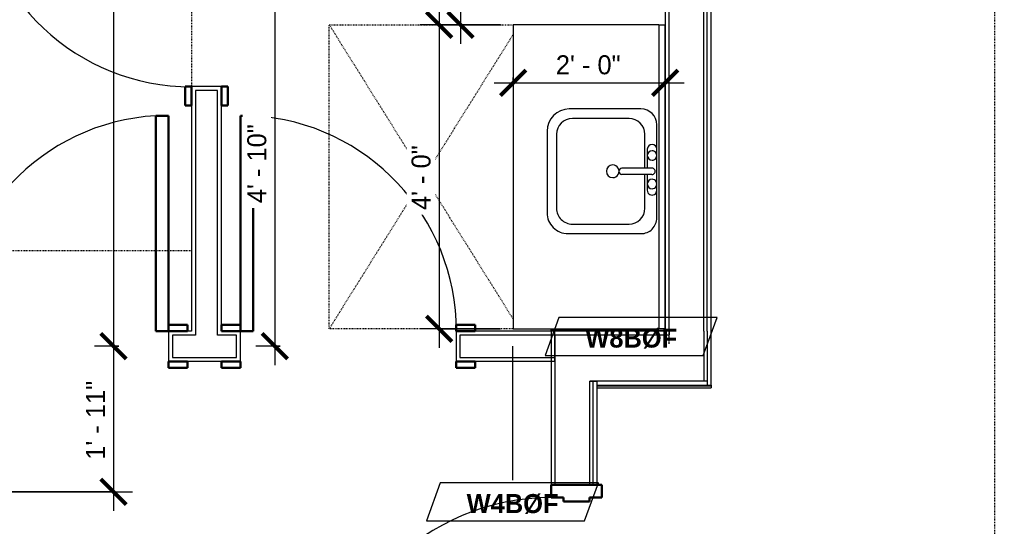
# Model space of a CAD drawing. Header units: inches. Extents: x -4010 to -1814, y 9846 to 12241.
# Drawn here: x -3589.2 to -3435.3, y 10387.7 to 10467.8 of the extents above; entities that cross this region are included whole.
import ezdxf

# ---------------------------------------------------------------- set-up
doc = ezdxf.new("R2010")
doc.units = ezdxf.units.IN
doc.header["$MEASUREMENT"] = 0
for name, pattern in [('Dash', [0.25, 0.125, -0.125]), ('Dash 3_32_', [0.1875, 0.09375, -0.09375]), ('Dash_2_', [0.25, 0.125, -0.125])]:
    doc.linetypes.add(name, pattern=pattern)
for name, color, linetype, lineweight in [('0-1', 7, 'Continuous', 5), ('0-3', 8, 'Continuous', 9), ('A-ANNO-DIMS', 211, 'Continuous', 9), ('A-ANNO-DIMS-32', 211, 'Continuous', 9), ('A-DETL-1', 90, 'Dash 3_32_', 18), ('A-DOOR-1', 7, 'Continuous', 9), ('A-DOOR-2', 10, 'Continuous', 30), ('A-DOOR-3', 31, 'Continuous', 9), ('A-DOOR-4', 31, 'Continuous', 30), ('A-DOOR-FRAM-2', 10, 'Continuous', 30), ('A-DOOR-FRAM-3', 31, 'Continuous', 30), ('A-GENM', 5, 'Continuous', 9), ('A-GENM-HDLN', 13, 'Dash', 9), ('A-WALL', 113, 'Continuous', 18), ('A-WALL-2', 250, 'Continuous', 18), ('A-WALL-3', 113, 'Continuous', 9), ('A-WALL-IDEN', 211, 'Continuous', 9), ('G-ANNO-SYMB-4', 111, 'Dash_2_', 9), ('I-FURN', 30, 'Continuous', 9), ('I-FURN-HDLN', 30, 'Dash', 9), ('I-WALL-3', 7, 'Continuous', 9), ('P-SANR-FIXT', 6, 'Continuous', 9), ('Q-CASE', 31, 'Continuous', 9)]:
    doc.layers.add(name, color=color, linetype=linetype, lineweight=lineweight)
doc.styles.add('Century Gothic', font='ufonts.com_century-gothic.ttf', dxfattribs={"height": 3})
doc.styles.add('Century Gothic_B_1', font='GOTHICB.TTF', dxfattribs={"height": 3})
doc.dimstyles.new('OD_1__HACK_2', dxfattribs={"dimscale": 12, "dimtxt": 3.132505, "dimasz": 0.333333, "dimexe": 0.25, "dimexo": 0.166667, "dimgap": 0.041667, "dimtad": 1, "dimdec": 4, "dimrnd": 0.0625, "dimzin": 3, "dimdsep": 46, "dimlunit": 4, "dimtxsty": 'Century Gothic', "dimblk1": 'OBLIQUE', "dimblk2": 'OBLIQUE', "dimsah": 1, "dimcen": 0.09, "dimdle": 0.25, "dimazin": 0, "dimtfac": 1, "dimtdec": 4, "dimtix": 1, "dimtmove": 0, "dimatfit": 3, "dimfxl": 1, "dimtvp": 1, "dimtfill": 1, "dimfrac": 2, "dimtolj": 1, "dimtzin": 0, "dimarcsym": 2})
doc.dimstyles.new('OD_1__HACK_2_1', dxfattribs={"dimscale": 12, "dimtxt": 3.132505, "dimasz": 0.333333, "dimexe": 0.25, "dimexo": 0.166667, "dimgap": 0.041667, "dimtad": 1, "dimdec": 4, "dimrnd": 0.0625, "dimzin": 3, "dimdsep": 46, "dimlunit": 4, "dimtxsty": 'Century Gothic', "dimblk1": 'OBLIQUE', "dimblk2": 'OBLIQUE', "dimsah": 1, "dimcen": 0.09, "dimdle": 0.25, "dimazin": 0, "dimtfac": 1, "dimtdec": 4, "dimtix": 1, "dimtmove": 0, "dimatfit": 3, "dimfxl": 1, "dimtvp": 1, "dimtfill": 1, "dimfrac": 2, "dimtolj": 1, "dimtzin": 0, "dimarcsym": 2})

# ---------------------------------------------------------------- blocks, each defined once
blk = doc.blocks.new('Basic Wall _ INT - W8BØF - _5_8 GYP - 2X8 WOOD_BATT_ - 5_8 GYP_ - ___-2320049-UNIT PLANS - 2ND _ 3RD FLOOR')
at = {"layer": 'I-WALL-3'}
for p, q in [((-3505.3, 10418.69), (-3505.3, 10418.94)), ((-3487.3, 10418.69), (-3505.3, 10418.69)), ((-3505.3, 10418.61), (-3505.3, 10418.69)), ((-3505.3, 10418.56), (-3505.3, 10418.61))]:
    blk.add_line(p, q, dxfattribs=at)
blk = doc.blocks.new('Basic Wall _ INT - W8BØF - _5_8 GYP - 2X8 WOOD_BATT_ - 5_8 GYP_ - ___-2320048-UNIT PLANS - 2ND _ 3RD FLOOR')
at = {"layer": 'I-WALL-3'}
for p, q in [((-3480.05, 10410.06), (-3480.05, 10410.02)), ((-3480.05, 10410.02), (-3480.05, 10409.94)), ((-3498.05, 10409.94), (-3480.05, 10409.94)), ((-3498.05, 10409.65), (-3480.05, 10409.65)), ((-3480.05, 10409.94), (-3480.05, 10409.65))]:
    blk.add_line(p, q, dxfattribs=at)
blk = doc.blocks.new('HOLLOW METAL - UNIT DOOR-2191977-UNIT PLANS - 2ND _ 3RD FLOOR')
at = {"layer": 'A-DOOR-1'}
blk.add_arc((18, -3.875), 36, 180, 270, dxfattribs=at)
at = {"layer": 'A-DOOR-2'}
for p, q in [((16.25, -3.875), (18, -3.875)), ((16.25, -39.875), (16.25, -3.875)), ((18, -3.875), (18, -39.875)), ((18, -39.875), (16.25, -39.875))]:
    blk.add_line(p, q, dxfattribs=at)
at = {"layer": 'A-DOOR-FRAM-2'}
for p, q in [((-20, 4.125), (-18, 4.125)), ((-20, -3.875), (-20, 4.125)), ((-18, 4.125), (-18, 2.1875)), ((18, 4.125), (20, 4.125)), ((18, 2.1875), (18, 4.125)), ((20, 4.125), (20, -3.875)), ((-18, 2.1875), (-17.375, 2.1875)), ((-17.375, 2.1875), (-17.375, -1.9375)), ((17.375, 2.1875), (18, 2.1875)), ((17.375, -1.9375), (17.375, 2.1875)), ((-18, -1.9375), (-18, -3.875)), ((-17.375, -1.9375), (-18, -1.9375)), ((18, -1.9375), (17.375, -1.9375)), ((18, -3.875), (18, -1.9375)), ((-18, -3.875), (-20, -3.875)), ((20, -3.875), (18, -3.875))]:
    blk.add_line(p, q, dxfattribs=at)
blk = doc.blocks.new('CTR - 1st Phase - Common Walls_rvt-1-UNIT PLANS - 2ND _ 3RD FLOOR')
at = {"layer": 'A-WALL-2'}
for p, q in [((-3481.17, 10418.56), (-3481.17, 10644.28)), ((-3480.67, 10418.56), (-3480.67, 10644.28)), ((-3486.67, 10418.56), (-3486.67, 10546.38)), ((-3504.67, 10410.69), (-3504.67, 10417.94)), ((-3486.67, 10417.94), (-3504.67, 10417.94)), ((-3486.67, 10418.56), (-3486.67, 10417.94)), ((-3481.17, 10418.56), (-3481.17, 10417.94)), ((-3481.17, 10417.94), (-3481.17, 10410.69)), ((-3480.67, 10418.56), (-3480.67, 10410.69)), ((-3504.67, 10410.06), (-3504.67, 10410.69)), ((-3504.67, 10394.31), (-3504.67, 10410.06)), ((-3499.17, 10410.69), (-3498.67, 10410.69)), ((-3499.17, 10410.06), (-3499.17, 10410.69)), ((-3498.67, 10410.69), (-3499.17, 10410.69)), ((-3499.17, 10394.31), (-3499.17, 10410.06)), ((-3498.67, 10410.69), (-3498.05, 10410.69)), ((-3498.67, 10410.06), (-3498.67, 10410.69)), ((-3498.05, 10410.69), (-3498.67, 10410.69)), ((-3498.67, 10394.31), (-3498.67, 10410.06)), ((-3498.05, 10410.06), (-3498.05, 10410.69)), ((-3481.17, 10410.69), (-3498.05, 10410.69)), ((-3480.67, 10410.69), (-3481.17, 10410.69)), ((-3480.67, 10410.69), (-3481.17, 10410.69)), ((-3480.67, 10410.69), (-3480.67, 10410.06))]:
    blk.add_line(p, q, dxfattribs=at)
at = {"layer": 'I-WALL-3'}
for p, q in [((-3480.05, 10418.56), (-3480.05, 10644.28)), ((-3487.3, 10505.23), (-3487.3, 10418.56)), ((-3487.3, 10418.56), (-3505.3, 10418.56)), ((-3505.3, 10418.56), (-3505.3, 10417.94)), ((-3505.3, 10417.94), (-3505.3, 10410.06)), ((-3480.05, 10410.06), (-3480.05, 10418.56)), ((-3505.3, 10410.06), (-3505.3, 10394.31)), ((-3498.05, 10394.31), (-3498.05, 10410.06)), ((-3498.05, 10410.06), (-3480.67, 10410.06)), ((-3480.67, 10410.06), (-3480.05, 10410.06))]:
    blk.add_line(p, q, dxfattribs=at)
at = {"layer": '0-3'}
for name in ['Basic Wall _ INT - W8BØF - _5_8 GYP - 2X8 WOOD_BATT_ - 5_8 GYP_ - ___-2320049-UNIT PLANS - 2ND _ 3RD FLOOR', 'Basic Wall _ INT - W8BØF - _5_8 GYP - 2X8 WOOD_BATT_ - 5_8 GYP_ - ___-2320048-UNIT PLANS - 2ND _ 3RD FLOOR']:
    blk.add_blockref(name, (0, 0), dxfattribs=at)
at = {"layer": '0-3', "rotation": 270.0000000000063}
blk.add_blockref('HOLLOW METAL - UNIT DOOR-2191977-UNIT PLANS - 2ND _ 3RD FLOOR', (-3501.42, 10374.31), dxfattribs=at)
blk = doc.blocks.new('SWING - SINGLE - FLUSH - 2-10 x 6-8 - PRIVACY-3199407-UNIT PLANS - 2ND _ 3RD FLOOR')
at = {"layer": 'A-DOOR-3'}
blk.add_arc((17, 2.37), 34.07, 93.3657, 180, dxfattribs=at)
at = {"layer": 'A-DOOR-4'}
for p, q in [((15, 2.37), (15, 36.38)), ((17, 36.38), (15, 36.38)), ((17, 2.37), (17, 36.38)), ((17, 2.37), (15, 2.37))]:
    blk.add_line(p, q, dxfattribs=at)
at = {"layer": 'A-DOOR-FRAM-3'}
for p, q in [((-17, 3.37), (-20, 3.37)), ((-20, 3.37), (-20, 2.37)), ((-17, 2.37), (-17, 3.37)), ((20, 3.37), (17, 3.37)), ((17, 3.37), (17, 2.37)), ((20, 2.37), (20, 3.37)), ((-20, 2.37), (-17, 2.37)), ((17, 2.37), (20, 2.37)), ((-17, -2.38), (-20, -2.38)), ((-20, -2.38), (-20, -3.38)), ((-17, -3.38), (-17, -2.38)), ((20, -2.38), (17, -2.38)), ((17, -2.38), (17, -3.38)), ((20, -3.38), (20, -2.38)), ((-20, -3.38), (-17, -3.38)), ((17, -3.38), (20, -3.38))]:
    blk.add_line(p, q, dxfattribs=at)
blk = doc.blocks.new('Bed-Standard - Queen 60_ x 79_-V77-UNIT PLANS - 2ND _ 3RD FLOOR')
at = {"layer": 'I-FURN'}
for p, q in [((-19.31, 41.3), (40.69, 41.3)), ((-19.31, -37.2), (-19.31, 41.3)), ((40.69, 41.3), (40.69, -37.2)), ((40.69, -23.7), (-19.31, -17.13)), ((-16.31, -23.7), (37.69, -23.7)), ((-16.31, -35.7), (-16.31, -23.7)), ((37.69, -35.7), (37.69, -23.7)), ((-16.31, -35.7), (37.69, -35.7))]:
    blk.add_line(p, q, dxfattribs=at)
at = {"layer": 'I-FURN-HDLN'}
for p, q in [((-55.31, 77.3), (-7.94, 77.3)), ((-5.44, 77.3), (55.06, 77.3)), ((57.56, 77.3), (58.94, 77.3)), ((58.69, 77.3), (58.69, -37.2)), ((63.69, 77.3), (64.69, 77.3)), ((64.69, 77.3), (64.69, 75.61)), ((64.69, 68.86), (64.69, -13.2)), ((-55.31, 17.36), (-55.31, 51.36))]:
    blk.add_line(p, q, dxfattribs=at)
blk = doc.blocks.new('M_Sink Vanity-Square - 500 x 440mm-1352614-UNIT PLANS - 2ND _ 3RD FLOOR')
at = {"layer": 'P-SANR-FIXT'}
for p, q in [((7.96, 7.09), (-6.72, 7.09)), ((3.62, 7.09), (-2.88, 7.09)), ((0.12, 6.33), (0.12, 1.59)), ((1.12, 6.33), (1.12, 1.59)), ((0.12, 5.22), (-5.22, 5.22)), ((-2.88, 5.59), (0.12, 5.59)), ((1.12, 5.59), (3.62, 5.59)), ((6.46, 5.22), (1.12, 5.22)), ((-9.22, 4.59), (-9.22, -6.73)), ((10.46, -6.91), (10.46, 4.59)), ((-7.72, 2.72), (-7.72, -6.23)), ((8.96, -6.23), (8.96, 2.72)), ((-5.22, -8.73), (6.46, -8.73)), ((-5.72, -10.23), (7.14, -10.23))]:
    blk.add_line(p, q, dxfattribs=at)
for centre, radius, start, end in [((-6.72, 4.59), 2.5, 90, 180), ((-2.88, 6.34), 0.75, 90, 270), ((-1.88, 6.34), 0.75, 360, 180), ((-1.88, 6.34), 0.75, 180, 0), ((0.62, 6.33), 0.5, 360, 180), ((2.62, 6.34), 0.75, 360, 180), ((2.62, 6.34), 0.75, 180, 360), ((3.62, 6.34), 0.75, 270, 90), ((7.96, 4.59), 2.5, 360, 90), ((-5.22, 2.72), 2.5, 90, 180), ((6.46, 2.72), 2.5, 0, 90), ((0.62, 1.59), 0.5, 180, 0), ((0.62, 0.13), 1, 360, 180), ((0.62, 0.13), 1, 180, 0), ((-5.72, -6.73), 3.5, 180, 270), ((-5.22, -6.23), 2.5, 180, 270), ((6.46, -6.23), 2.5, 270, 0), ((7.14, -6.91), 3.32, 270, 0)]:
    blk.add_arc(centre, radius, start, end, dxfattribs=at)
blk = doc.blocks.new('Bath Vanity - Bath Vanity 48_-2551079-UNIT PLANS - 2ND _ 3RD FLOOR')
at = {"layer": 'Q-CASE'}
for p, q in [((-23.26, -1), (-23.26, -24)), ((24.74, -24), (24.74, -1)), ((-23.26, -24), (24.74, -24))]:
    blk.add_line(p, q, dxfattribs=at)
blk = doc.blocks.new('ADA Clearances - 30_x48_-V41-UNIT PLANS - 2ND _ 3RD FLOOR')
at = {"layer": 'A-GENM-HDLN'}
for p, q in [((15, 24), (-14, -22.41)), ((-14, 24), (-8, 24)), ((-5, 24), (15, 24)), ((15, 24), (15, -24)), ((-14, 22.41), (15, -24)), ((15, -24), (-14, -24))]:
    blk.add_line(p, q, dxfattribs=at)
blk = doc.blocks.new('BATHROOM MIRROR - BATHROOM MIRROR 48_-3124766-UNIT PLANS - 2ND _ 3RD FLOOR')
at = {"layer": 'Q-CASE'}
for p, q in [((24.74, 24), (-23.26, 24)), ((-23.26, 23), (-23.26, 24)), ((24.74, 24), (24.74, 23)), ((-23.26, 23), (24.74, 23))]:
    blk.add_line(p, q, dxfattribs=at)
blk = doc.blocks.new('SWING - SINGLE - FLUSH - 2-10 x 6-8 - PRIVACY-3199405-UNIT PLANS - 2ND _ 3RD FLOOR')
at = {"layer": 'A-DOOR-3'}
blk.add_arc((17, -2.37), 34.07, 180, 266.6343, dxfattribs=at)
at = {"layer": 'A-DOOR-4'}
for p, q in [((15, -2.37), (15, -36.38)), ((17, -2.37), (15, -2.37)), ((17, -2.37), (17, -36.38)), ((17, -36.38), (15, -36.38))]:
    blk.add_line(p, q, dxfattribs=at)
at = {"layer": 'A-DOOR-FRAM-3'}
for p, q in [((-20, 2.38), (-20, 3.38)), ((-20, 3.38), (-17, 3.38)), ((-17, 3.38), (-17, 2.38)), ((17, 2.38), (17, 3.38)), ((17, 3.38), (20, 3.38)), ((20, 3.38), (20, 2.38)), ((-17, 2.38), (-20, 2.38)), ((20, 2.38), (17, 2.38)), ((-20, -2.37), (-17, -2.37)), ((-20, -3.37), (-20, -2.37)), ((-17, -2.37), (-17, -3.37)), ((17, -2.37), (20, -2.37)), ((17, -3.37), (17, -2.37)), ((20, -2.37), (20, -3.37)), ((-17, -3.37), (-20, -3.37)), ((20, -3.37), (17, -3.37))]:
    blk.add_line(p, q, dxfattribs=at)
blk = doc.blocks.new('DIMBLOCK147-UNIT PLANS - 2ND _ 3RD FLOOR')
at = {"layer": 'A-ANNO-DIMS-32'}
for p, q in [((-3574.35, 10553.19), (-3574.35, 10416.19)), ((-3573.53, 10550.19), (-3577.35, 10550.19)), ((-3574.35, 10550.19), (-3573.53, 10550.19)), ((-3573.53, 10416.19), (-3577.35, 10416.19)), ((-3574.35, 10416.19), (-3573.53, 10416.19))]:
    blk.add_line(p, q, dxfattribs=at)
at = {"layer": 'A-ANNO-DIMS-32', "lineweight": 50}
for p, q in [((-3574.35, 10550.19), (-3576.35, 10552.19)), ((-3574.35, 10550.19), (-3572.35, 10548.19)), ((-3574.35, 10416.19), (-3576.35, 10418.19)), ((-3574.35, 10416.19), (-3572.35, 10414.19))]:
    blk.add_line(p, q, dxfattribs=at)
at = {"layer": 'A-ANNO-DIMS-32', "color": 0, "insert": (-3578.7, 10476.78), "char_height": 3, "width": 15.394, "attachment_point": 1, "rotation": 90, "line_spacing_factor": 0.984502, "style": 'Century Gothic', "bg_fill": 3, "box_fill_scale": 1.25, "bg_fill_color": 256, "bg_fill_true_color": 13158600, "bg_fill_transparency": 0}
blk.add_mtext('11\' - 2"', dxfattribs=at)
blk = doc.blocks.new('_Oblique')
at = {"color": 0, "linetype": 'ByBlock', "lineweight": -2}
blk.add_line((-0.5, -0.5), (0.5, 0.5), dxfattribs=at)
blk = doc.blocks.new('DIMBLOCK148-UNIT PLANS - 2ND _ 3RD FLOOR')
at = {"layer": 'A-ANNO-DIMS-32', "lineweight": 50}
for p, q in [((-3574.35, 10416.19), (-3576.35, 10418.19)), ((-3574.35, 10416.19), (-3572.35, 10414.19)), ((-3574.35, 10393.19), (-3576.35, 10395.19)), ((-3574.35, 10393.19), (-3572.35, 10391.19))]:
    blk.add_line(p, q, dxfattribs=at)
at = {"layer": 'A-ANNO-DIMS-32'}
for p, q in [((-3573.53, 10416.19), (-3577.35, 10416.19)), ((-3574.35, 10416.19), (-3574.35, 10390.19)), ((-3574.35, 10416.19), (-3573.53, 10416.19)), ((-3603.67, 10393.19), (-3571.35, 10393.19)), ((-3574.35, 10393.19), (-3603.67, 10393.19))]:
    blk.add_line(p, q, dxfattribs=at)
at = {"layer": 'A-ANNO-DIMS-32', "color": 0, "insert": (-3578.7, 10398.28), "char_height": 3, "width": 15.394, "attachment_point": 1, "rotation": 90, "line_spacing_factor": 0.984502, "style": 'Century Gothic', "bg_fill": 3, "box_fill_scale": 1.25, "bg_fill_color": 256, "bg_fill_true_color": 13158600, "bg_fill_transparency": 0}
blk.add_mtext('1\' - 11"', dxfattribs=at)
blk = doc.blocks.new('DIMBLOCK149-UNIT PLANS - 2ND _ 3RD FLOOR')
at = {"layer": 'A-ANNO-DIMS-32', "lineweight": 50}
for p, q in [((-3548.89, 10474.19), (-3550.89, 10476.19)), ((-3548.89, 10474.19), (-3546.89, 10472.19)), ((-3548.89, 10416.19), (-3550.89, 10418.19)), ((-3548.89, 10416.19), (-3546.89, 10414.19))]:
    blk.add_line(p, q, dxfattribs=at)
at = {"layer": 'A-ANNO-DIMS-32'}
for p, q in [((-3548.89, 10477.19), (-3548.89, 10413.19)), ((-3554.3, 10474.19), (-3545.89, 10474.19)), ((-3548.89, 10474.19), (-3554.3, 10474.19)), ((-3548.06, 10416.19), (-3551.89, 10416.19)), ((-3548.89, 10416.19), (-3548.06, 10416.19))]:
    blk.add_line(p, q, dxfattribs=at)
at = {"layer": 'A-ANNO-DIMS-32', "color": 0, "insert": (-3553.24, 10438.78), "char_height": 3, "width": 15.394, "attachment_point": 1, "rotation": 90, "line_spacing_factor": 0.984502, "style": 'Century Gothic', "bg_fill": 3, "box_fill_scale": 1.25, "bg_fill_color": 256, "bg_fill_true_color": 13158600, "bg_fill_transparency": 0}
blk.add_mtext('4\' - 10"', dxfattribs=at)
blk = doc.blocks.new('DIMBLOCK208-UNIT PLANS - 2ND _ 3RD FLOOR')
at = {"layer": 'A-ANNO-DIMS-32', "lineweight": 50}
for p, q in [((-3522.98, 10466.94), (-3524.98, 10468.94)), ((-3522.98, 10466.94), (-3520.98, 10464.94)), ((-3522.98, 10418.94), (-3524.98, 10420.94)), ((-3522.98, 10418.94), (-3520.98, 10416.94))]:
    blk.add_line(p, q, dxfattribs=at)
at = {"layer": 'A-ANNO-DIMS-32'}
for p, q in [((-3522.98, 10469.94), (-3522.98, 10415.94)), ((-3513.3, 10466.94), (-3525.98, 10466.94)), ((-3522.98, 10466.94), (-3513.3, 10466.94)), ((-3513.3, 10418.94), (-3525.98, 10418.94)), ((-3522.98, 10418.94), (-3513.3, 10418.94))]:
    blk.add_line(p, q, dxfattribs=at)
at = {"layer": 'A-ANNO-DIMS-32', "color": 0, "insert": (-3527.32, 10437.69), "char_height": 3, "width": 12.5897, "attachment_point": 1, "rotation": 90, "line_spacing_factor": 0.984502, "style": 'Century Gothic', "bg_fill": 3, "box_fill_scale": 1.25, "bg_fill_color": 256, "bg_fill_true_color": 13158600, "bg_fill_transparency": 0}
blk.add_mtext('4\' - 0"', dxfattribs=at)
blk = doc.blocks.new('DIMBLOCK209-UNIT PLANS - 2ND _ 3RD FLOOR')
at = {"layer": 'A-ANNO-DIMS-32', "lineweight": 50}
for p, q in [((-3511.3, 10457.76), (-3509.3, 10459.76)), ((-3487.3, 10457.76), (-3485.3, 10459.76)), ((-3511.3, 10457.76), (-3513.3, 10455.76)), ((-3487.3, 10457.76), (-3489.3, 10455.76))]:
    blk.add_line(p, q, dxfattribs=at)
at = {"layer": 'A-ANNO-DIMS-32'}
for p, q in [((-3514.3, 10457.76), (-3484.3, 10457.76)), ((-3511.3, 10458.59), (-3511.3, 10454.76)), ((-3511.3, 10457.76), (-3511.3, 10458.59)), ((-3487.3, 10458.59), (-3487.3, 10454.76)), ((-3487.3, 10457.76), (-3487.3, 10458.59))]:
    blk.add_line(p, q, dxfattribs=at)
at = {"layer": 'A-ANNO-DIMS-32', "color": 0, "insert": (-3504.54, 10462.11), "char_height": 3, "width": 12.5897, "attachment_point": 1, "line_spacing_factor": 0.984502, "style": 'Century Gothic', "bg_fill": 3, "box_fill_scale": 1.25, "bg_fill_color": 256, "bg_fill_true_color": 13158600, "bg_fill_transparency": 0}
blk.add_mtext('2\' - 0"', dxfattribs=at)
blk = doc.blocks.new('DIMBLOCK372-UNIT PLANS - 2ND _ 3RD FLOOR')
at = {"layer": 'A-ANNO-DIMS-32', "lineweight": 50}
for p, q in [((-3519.61, 10500.48), (-3521.61, 10502.48)), ((-3519.61, 10500.48), (-3517.61, 10498.48)), ((-3519.61, 10466.94), (-3521.61, 10468.94)), ((-3519.61, 10466.94), (-3517.61, 10464.94))]:
    blk.add_line(p, q, dxfattribs=at)
at = {"layer": 'A-ANNO-DIMS-32'}
for p, q in [((-3519.61, 10503.48), (-3519.61, 10463.94)), ((-3518.78, 10500.48), (-3522.61, 10500.48)), ((-3519.61, 10500.48), (-3518.78, 10500.48)), ((-3513.3, 10466.94), (-3522.61, 10466.94)), ((-3519.61, 10466.94), (-3513.3, 10466.94))]:
    blk.add_line(p, q, dxfattribs=at)
at = {"layer": 'A-ANNO-DIMS-32', "color": 0, "insert": (-3523.96, 10476.2), "char_height": 3, "width": 18.0194, "attachment_point": 1, "rotation": 90, "line_spacing_factor": 0.984502, "style": 'Century Gothic', "bg_fill": 3, "box_fill_scale": 1.25, "bg_fill_color": 256, "bg_fill_true_color": 13158600, "bg_fill_transparency": 0}
blk.add_mtext('33" MIN', dxfattribs=at)
blk = doc.blocks.new('Wall Tag - Arch Wall-3956453-UNIT PLANS - 2ND _ 3RD FLOOR')
at = {"layer": 'A-WALL-IDEN'}
for p, q in [((-0.3561, 0.0937), (-0.4244, -0.0937)), ((0.4244, 0.0937), (-0.3561, 0.0937)), ((0.3561, -0.0937), (0.4244, 0.0937)), ((-0.4244, -0.0937), (0.3561, -0.0937))]:
    blk.add_line(p, q, dxfattribs=at)

msp = doc.modelspace()

# ---------------------------------------------------------------- linework, layer by layer
at = {"layer": 'A-DETL-1'}
msp.add_line((-3486.67374, 10416.55119), (-3486.67374, 10544.22384), dxfattribs=at)
at = {"layer": 'A-WALL'}
for p, q in [((-3561.42374, 10456.5644), (-3561.42374, 10417.9394)), ((-3557.92374, 10456.5644), (-3561.42374, 10456.5644)), ((-3557.92374, 10417.9394), (-3557.92374, 10456.5644)), ((-3565.04874, 10417.9394), (-3565.04874, 10414.4394)), ((-3561.42374, 10417.9394), (-3565.04874, 10417.9394)), ((-3554.92374, 10417.9394), (-3557.92374, 10417.9394)), ((-3554.92374, 10414.4394), (-3554.92374, 10417.9394)), ((-3519.67374, 10417.9394), (-3519.67374, 10414.4394)), ((-3504.67833, 10417.9394), (-3519.67374, 10417.9394)), ((-3565.04874, 10414.4394), (-3554.92374, 10414.4394)), ((-3519.67374, 10414.4394), (-3504.67833, 10414.4394))]:
    msp.add_line(p, q, dxfattribs=at)
at = {"layer": 'A-WALL-3'}
for p, q in [((-3557.29874, 10457.1894), (-3562.04874, 10457.1894)), ((-3562.04874, 10457.1894), (-3562.04874, 10418.5644)), ((-3557.29874, 10418.5644), (-3557.29874, 10457.1894)), ((-3562.04874, 10418.5644), (-3565.67374, 10418.5644)), ((-3565.67374, 10418.5644), (-3565.67374, 10413.8144)), ((-3554.29874, 10418.5644), (-3557.29874, 10418.5644)), ((-3554.29874, 10413.8144), (-3554.29874, 10418.5644)), ((-3504.67833, 10418.5644), (-3520.29874, 10418.5644)), ((-3520.29874, 10418.5644), (-3520.29874, 10413.8144)), ((-3504.67833, 10413.8144), (-3504.67833, 10418.5644)), ((-3565.67374, 10413.8144), (-3554.29874, 10413.8144)), ((-3520.29874, 10413.8144), (-3504.67833, 10413.8144))]:
    msp.add_line(p, q, dxfattribs=at)
at = {"layer": 'G-ANNO-SYMB-4'}
msp.add_line((-3435.32374, 10553.1894), (-3435.32374, 10344.5894), dxfattribs=at)

# ---------------------------------------------------------------- block references
at = {"layer": '0-1'}
msp.add_blockref('CTR - 1st Phase - Common Walls_rvt-1-UNIT PLANS - 2ND _ 3RD FLOOR', (0, 0), dxfattribs=at)
at = {"layer": 'A-DOOR-3'}
for name, p, rotation in [('SWING - SINGLE - FLUSH - 2-10 x 6-8 - PRIVACY-3199407-UNIT PLANS - 2ND _ 3RD FLOOR', (-3559.67374, 10474.1894), 90.00000000000112), ('SWING - SINGLE - FLUSH - 2-10 x 6-8 - PRIVACY-3199405-UNIT PLANS - 2ND _ 3RD FLOOR', (-3537.29874, 10416.1894), 180)]:
    msp.add_blockref(name, p, dxfattribs=dict(at, rotation=rotation))
msp.add_blockref('SWING - SINGLE - FLUSH - 2-10 x 6-8 - PRIVACY-3199407-UNIT PLANS - 2ND _ 3RD FLOOR', (-3582.67374, 10416.1894), dxfattribs=at)
at = {"layer": 'A-GENM', "rotation": 180}
msp.add_blockref('ADA Clearances - 30_x48_-V41-UNIT PLANS - 2ND _ 3RD FLOOR', (-3525.30333, 10442.9394), dxfattribs=at)
at = {"layer": 'A-WALL-IDEN', "xscale": 31.99999999999999, "yscale": 31.99999999999999, "zscale": 31.99999999999999}
for p in [(-3492.67374, 10417.73241), (-3511.40002, 10391.61454)]:
    msp.add_blockref('Wall Tag - Arch Wall-3956453-UNIT PLANS - 2ND _ 3RD FLOOR', p, dxfattribs=at)
at = {"layer": 'I-FURN', "rotation": 180}
msp.add_blockref('Bed-Standard - Queen 60_ x 79_-V77-UNIT PLANS - 2ND _ 3RD FLOOR', (-3617.36021, 10508.5484), dxfattribs=at)
at = {"layer": 'P-SANR-FIXT', "rotation": 269.9999999998077}
msp.add_blockref('M_Sink Vanity-Square - 500 x 440mm-1352614-UNIT PLANS - 2ND _ 3RD FLOOR', (-3495.70248, 10444.41888), dxfattribs=at)
at = {"layer": 'Q-CASE'}
for name, p, rotation in [('Bath Vanity - Bath Vanity 48_-2551079-UNIT PLANS - 2ND _ 3RD FLOOR', (-3487.29874, 10443.6771), 269.9999999998226), ('BATHROOM MIRROR - BATHROOM MIRROR 48_-3124766-UNIT PLANS - 2ND _ 3RD FLOOR', (-3511.30333, 10443.6771), 269.9999999998893)]:
    msp.add_blockref(name, p, dxfattribs=dict(at, rotation=rotation))

# ---------------------------------------------------------------- texts
at = {"layer": 'A-WALL-IDEN', "char_height": 3, "width": 17.372, "attachment_point": 1, "style": 'Century Gothic_B_1'}
for s, insert in [('W8BØF', (-3499.88966, 10418.97995)), ('W4BØF', (-3518.61594, 10392.86207))]:
    msp.add_mtext(s, dxfattribs=dict(at, insert=insert))

# ---------------------------------------------------------------- next in the draw order: dimensions: what is measured, and where the dimension line sits
at = {"layer": 'A-ANNO-DIMS'}
for base, p1, p2, override, picture, middle in [((-3574.3535, 10416.1894), (-3571.52507, 10550.1894), (-3571.52507, 10416.1894), {"dimpost": '<>', "dimfxl": 134}, 'DIMBLOCK147-UNIT PLANS - 2ND _ 3RD FLOOR', (-3576.39123, 10483.1894)), ((-3548.89202, 10416.1894), (-3556.29874, 10474.1894), (-3546.06359, 10416.1894), {"dimpost": '<>', "dimfxl": 58.896165}, 'DIMBLOCK149-UNIT PLANS - 2ND _ 3RD FLOOR', (-3550.96747, 10445.1894)), ((-3522.9773, 10418.9394), (-3511.29874, 10466.9394), (-3511.29874, 10418.9394), {"dimpost": '<>', "dimfxl": 48}, 'DIMBLOCK208-UNIT PLANS - 2ND _ 3RD FLOOR', (-3525.05276, 10442.9394))]:
    dim = msp.add_linear_dim(base=base, p1=p1, p2=p2, angle=90, dimstyle='OD_1__HACK_2', override=override, dxfattribs=at)
    dim.commit()
    dim.dimension.update_dxf_attribs({"geometry": picture, "text_midpoint": middle})

# ---------------------------------------------------------------- next in the draw order: linework, layer by layer
at = {"layer": 'A-WALL-IDEN'}
msp.add_line((-3511.40002, 10416.1894), (-3511.40002, 10395.03255), dxfattribs=at)

# ---------------------------------------------------------------- next in the draw order: dimensions: what is measured, and where the dimension line sits
at = {"layer": 'A-ANNO-DIMS'}
dim = msp.add_linear_dim(base=(-3519.61229, 10466.9394), p1=(-3516.78386, 10500.47799), p2=(-3511.30333, 10466.9394), angle=90, text='33" MIN', dimstyle='OD_1__HACK_2_1', override={"dimpost": '<>', "dimfxl": 33.983427}, dxfattribs=at)
dim.commit()
dim.dimension.update_dxf_attribs({"geometry": 'DIMBLOCK372-UNIT PLANS - 2ND _ 3RD FLOOR', "text_midpoint": (-3521.68775, 10483.70869)})
dim = msp.add_linear_dim(base=(-3487.29874, 10457.76294), p1=(-3511.29874, 10460.59137), p2=(-3487.29874, 10460.59137), dimstyle='OD_1__HACK_2', override={"dimpost": '<>', "dimfxl": 24}, dxfattribs=at)
dim.commit()
dim.dimension.update_dxf_attribs({"geometry": 'DIMBLOCK209-UNIT PLANS - 2ND _ 3RD FLOOR', "text_midpoint": (-3499.29874, 10459.8384)})
dim = msp.add_linear_dim(base=(-3574.3535, 10393.1894), p1=(-3571.52507, 10416.1894), p2=(-3605.67374, 10393.1894), angle=90, dimstyle='OD_1__HACK_2', override={"dimpost": '<>', "dimfxl": 41.171973}, dxfattribs=at)
dim.commit()
dim.dimension.update_dxf_attribs({"geometry": 'DIMBLOCK148-UNIT PLANS - 2ND _ 3RD FLOOR', "text_midpoint": (-3576.3535, 10404.6894)})

doc.saveas('drawing.dxf')
